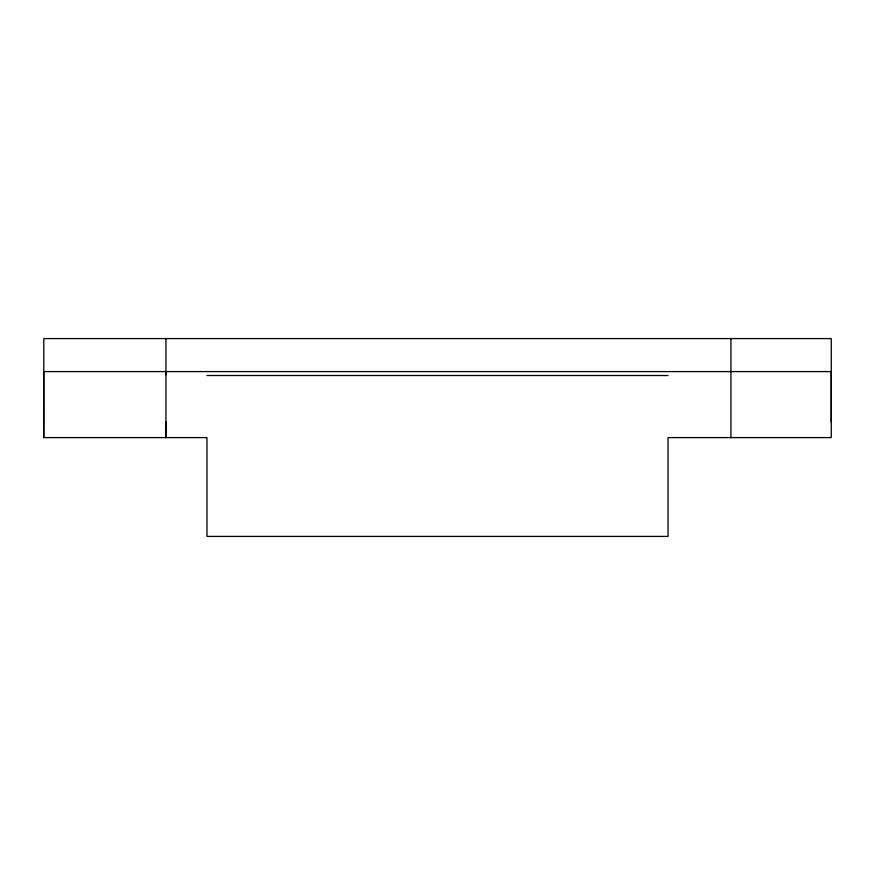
<?xml version="1.0" encoding="UTF-8"?>
<svg xmlns="http://www.w3.org/2000/svg" width="875" height="875" viewBox="0 0 875 875"><rect width="100%" height="100%" fill="white"/><g stroke="black" fill="none" stroke-linecap="round" stroke-linejoin="round"><path stroke-width="1.31" d="M43.761 371.591L43.75 437.598L206.97 437.598L206.97 536.419L668.041 536.419L668.041 437.598L831.25 437.598L831.25 338.581L43.805 338.581L43.75 437.598M165.933 421.925L165.933 437.598L165.933 338.581M165.933 374.741L165.933 371.591M730.92 437.598L730.92 338.581M831.25 421.925L831.25 371.591L43.859 371.591M206.97 375.517L668.041 375.517"/></g></svg>
